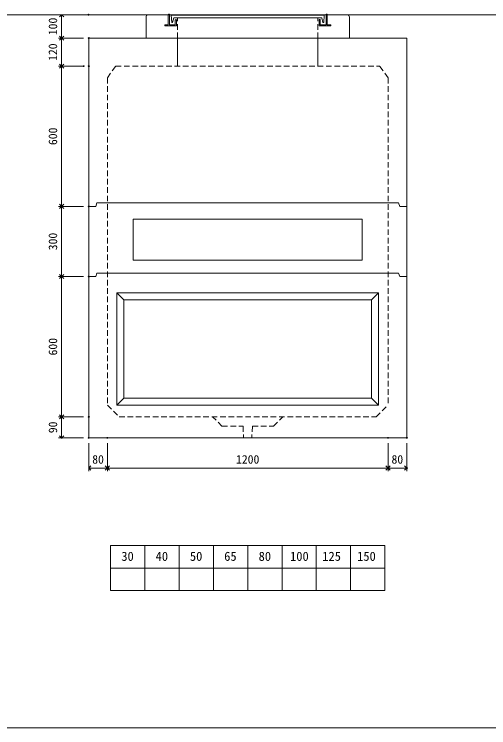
# Model space of a CAD drawing. Units: millimetres, scale not verified. Extents: x -6420 to 6420, y -3057 to 3057.
# Drawn here: x 2361 to 4390, y -2643 to 409 of the extents above; entities that cross this region are included whole.
import ezdxf
from ezdxf.enums import TextEntityAlignment as Align

# ---------------------------------------------------------------- set-up
doc = ezdxf.new("R2010")
doc.units = ezdxf.units.MM
doc.header["$LTSCALE"] = 20
doc.header["$PDMODE"] = 32
doc.header["$PDSIZE"] = 4
doc.linetypes.add('DASHED1', pattern=[1.8, 1.2, -0.6])
doc.linetypes.add('USER2', pattern=[50.8, 31.75, -6.35, 6.35, -6.35])
doc.layers.add('0-1_Defpoints', color=7, linetype='Continuous')
for name, color, linetype, lineweight in [('0-2_waku', 7, 'Continuous', 18), ('0-3_gaikei', 7, 'Continuous', 18), ('0-4_kakure', 7, 'DASHED1', 5), ('0-5_sunpou', 7, 'Continuous', 5), ('0-8_uchigawa', 6, 'Continuous', 18), ('0-A_futa', 3, 'Continuous', 18), ('0-B_GL', 4, 'Continuous', 18), ('0-D_文字１', 7, 'Continuous', 18), ('1-2_uchigawa2', 6, 'USER2', 18)]:
    doc.layers.add(name, color=color, linetype=linetype, lineweight=lineweight)
doc.styles.add('ＭＳ ゴシック', font='')
doc.styles.get('ＭＳ ゴシック').set_extended_font_data('MS Gothic')

# ---------------------------------------------------------------- blocks, each defined once
blk = doc.blocks.new('_Open90')
at = {"layer": '0-5_sunpou'}
blk.add_line((0, 0), (-1, 0), dxfattribs=at)
blk.add_lwpolyline([(-0.5, 0.5), (0, 0), (-0.5, -0.5)], dxfattribs=at)
blk = doc.blocks.new('D54')
at = {"layer": '0-1_Defpoints'}
for p in [(5263.24, 1856.83), (5147.22, 1256.83), (5263.24, 1256.83)]:
    blk.add_point(p, dxfattribs=at)
at = {"layer": '0-5_sunpou'}
for p, q in [((5241.24, 1856.83), (5134.22, 1856.83)), ((5147.22, 1838.83), (5147.22, 1274.83)), ((5241.24, 1256.83), (5134.22, 1256.83))]:
    blk.add_line(p, q, dxfattribs=at)
at = {"layer": '0-5_sunpou', "xscale": 18, "yscale": 18}
for p, rotation in [((5147.22, 1856.83), 90), ((5147.22, 1256.83), 270)]:
    blk.add_blockref('_Open90', p, dxfattribs=dict(at, rotation=rotation))
at = {"layer": '0-5_sunpou', "style": 'ＭＳ ゴシック'}
blk.add_text('600', height=36.66, rotation=90, dxfattribs=at).set_placement((5139.22, 1519.33), align=Align.BOTTOM_LEFT)
blk = doc.blocks.new('D55')
at = {"layer": '0-1_Defpoints'}
for p in [(5263.24, 1256.83), (5147.22, 1166.83), (5263.24, 1166.83)]:
    blk.add_point(p, dxfattribs=at)
at = {"layer": '0-5_sunpou'}
for p, q in [((5241.24, 1256.83), (5134.22, 1256.83)), ((5147.22, 1238.83), (5147.22, 1184.83)), ((5241.24, 1166.83), (5134.22, 1166.83))]:
    blk.add_line(p, q, dxfattribs=at)
at = {"layer": '0-5_sunpou', "xscale": 18, "yscale": 18}
for p, rotation in [((5147.22, 1256.83), 90), ((5147.22, 1166.83), 270)]:
    blk.add_blockref('_Open90', p, dxfattribs=dict(at, rotation=rotation))
at = {"layer": '0-5_sunpou', "style": 'ＭＳ ゴシック'}
blk.add_text('90', height=36.66, rotation=90, dxfattribs=at).set_placement((5139.22, 1186.83), align=Align.BOTTOM_LEFT)
blk = doc.blocks.new('D56')
at = {"layer": '0-1_Defpoints'}
for p in [(5263.24, 1166.83), (5343.24, 1166.83), (5343.24, 1037.51)]:
    blk.add_point(p, dxfattribs=at)
at = {"layer": '0-5_sunpou'}
for p, q in [((5263.24, 1144.83), (5263.24, 1024.51)), ((5343.24, 1144.83), (5343.24, 1024.51)), ((5281.24, 1037.51), (5325.24, 1037.51))]:
    blk.add_line(p, q, dxfattribs=at)
at = {"layer": '0-5_sunpou', "xscale": 18, "yscale": 18, "rotation": 180}
blk.add_blockref('_Open90', (5263.24, 1037.51), dxfattribs=at)
at = {"layer": '0-5_sunpou', "xscale": 18, "yscale": 18}
blk.add_blockref('_Open90', (5343.24, 1037.51), dxfattribs=at)
at = {"layer": '0-5_sunpou', "style": 'ＭＳ ゴシック'}
blk.add_text('80', height=36.66, dxfattribs=at).set_placement((5278.24, 1045.51), align=Align.BOTTOM_LEFT)
blk = doc.blocks.new('D57')
at = {"layer": '0-1_Defpoints'}
for p in [(5343.24, 1166.83), (6543.24, 1166.83), (6543.24, 1037.51)]:
    blk.add_point(p, dxfattribs=at)
at = {"layer": '0-5_sunpou'}
for p, q in [((5343.24, 1144.83), (5343.24, 1024.51)), ((6543.24, 1144.83), (6543.24, 1024.51)), ((5361.24, 1037.51), (6525.24, 1037.51))]:
    blk.add_line(p, q, dxfattribs=at)
at = {"layer": '0-5_sunpou', "xscale": 18, "yscale": 18, "rotation": 180}
blk.add_blockref('_Open90', (5343.24, 1037.51), dxfattribs=at)
at = {"layer": '0-5_sunpou', "xscale": 18, "yscale": 18}
blk.add_blockref('_Open90', (6543.24, 1037.51), dxfattribs=at)
at = {"layer": '0-5_sunpou', "style": 'ＭＳ ゴシック'}
blk.add_text('1200', height=36.66, dxfattribs=at).set_placement((5893.24, 1045.51), align=Align.BOTTOM_LEFT)
blk = doc.blocks.new('D58')
at = {"layer": '0-1_Defpoints'}
for p in [(6543.24, 1166.83), (6623.24, 1166.83), (6623.24, 1037.51)]:
    blk.add_point(p, dxfattribs=at)
at = {"layer": '0-5_sunpou'}
for p, q in [((6543.24, 1144.83), (6543.24, 1024.51)), ((6623.24, 1144.83), (6623.24, 1024.51)), ((6561.24, 1037.51), (6605.24, 1037.51))]:
    blk.add_line(p, q, dxfattribs=at)
at = {"layer": '0-5_sunpou', "xscale": 18, "yscale": 18, "rotation": 180}
blk.add_blockref('_Open90', (6543.24, 1037.51), dxfattribs=at)
at = {"layer": '0-5_sunpou', "xscale": 18, "yscale": 18}
blk.add_blockref('_Open90', (6623.24, 1037.51), dxfattribs=at)
at = {"layer": '0-5_sunpou', "style": 'ＭＳ ゴシック'}
blk.add_text('80', height=36.66, dxfattribs=at).set_placement((6558.24, 1045.51), align=Align.BOTTOM_LEFT)
blk = doc.blocks.new('D59')
at = {"layer": '0-1_Defpoints'}
for p in [(5262.41, 2976.83), (5147.22, 2876.83), (5263.24, 2876.83)]:
    blk.add_point(p, dxfattribs=at)
at = {"layer": '0-5_sunpou'}
for p, q in [((5240.41, 2976.83), (5134.22, 2976.83)), ((5147.22, 2958.83), (5147.22, 2894.83)), ((5241.24, 2876.83), (5134.22, 2876.83))]:
    blk.add_line(p, q, dxfattribs=at)
at = {"layer": '0-5_sunpou', "xscale": 18, "yscale": 18}
for p, rotation in [((5147.22, 2976.83), 90), ((5147.22, 2876.83), 270)]:
    blk.add_blockref('_Open90', p, dxfattribs=dict(at, rotation=rotation))
at = {"layer": '0-5_sunpou', "style": 'ＭＳ ゴシック'}
blk.add_text('100', height=36.66, rotation=90, dxfattribs=at).set_placement((5139.22, 2889.33), align=Align.BOTTOM_LEFT)
blk = doc.blocks.new('D60')
at = {"layer": '0-1_Defpoints'}
for p in [(5263.24, 2876.83), (5147.22, 2756.83), (5263.24, 2756.83)]:
    blk.add_point(p, dxfattribs=at)
at = {"layer": '0-5_sunpou'}
for p, q in [((5241.24, 2876.83), (5134.22, 2876.83)), ((5147.22, 2858.83), (5147.22, 2774.83)), ((5241.24, 2756.83), (5134.22, 2756.83))]:
    blk.add_line(p, q, dxfattribs=at)
at = {"layer": '0-5_sunpou', "xscale": 18, "yscale": 18}
for p, rotation in [((5147.22, 2876.83), 90), ((5147.22, 2756.83), 270)]:
    blk.add_blockref('_Open90', p, dxfattribs=dict(at, rotation=rotation))
at = {"layer": '0-5_sunpou', "style": 'ＭＳ ゴシック'}
blk.add_text('120', height=36.66, rotation=90, dxfattribs=at).set_placement((5139.22, 2779.33), align=Align.BOTTOM_LEFT)
blk = doc.blocks.new('D61')
at = {"layer": '0-1_Defpoints'}
for p in [(5241.24, 2756.83), (5147.22, 2156.83), (5263.24, 2156.83)]:
    blk.add_point(p, dxfattribs=at)
at = {"layer": '0-5_sunpou'}
for p, q in [((5219.24, 2756.83), (5134.22, 2756.83)), ((5147.22, 2738.83), (5147.22, 2174.83)), ((5241.24, 2156.83), (5134.22, 2156.83))]:
    blk.add_line(p, q, dxfattribs=at)
at = {"layer": '0-5_sunpou', "xscale": 18, "yscale": 18}
for p, rotation in [((5147.22, 2756.83), 90), ((5147.22, 2156.83), 270)]:
    blk.add_blockref('_Open90', p, dxfattribs=dict(at, rotation=rotation))
at = {"layer": '0-5_sunpou', "style": 'ＭＳ ゴシック'}
blk.add_text('600', height=36.66, rotation=90, dxfattribs=at).set_placement((5139.22, 2419.33), align=Align.BOTTOM_LEFT)
blk = doc.blocks.new('D62')
at = {"layer": '0-1_Defpoints'}
for p in [(5263.24, 2156.83), (5147.22, 1856.83), (5263.24, 1856.83)]:
    blk.add_point(p, dxfattribs=at)
at = {"layer": '0-5_sunpou'}
for p, q in [((5241.24, 2156.83), (5134.22, 2156.83)), ((5147.22, 2138.83), (5147.22, 1874.83)), ((5241.24, 1856.83), (5134.22, 1856.83))]:
    blk.add_line(p, q, dxfattribs=at)
at = {"layer": '0-5_sunpou', "xscale": 18, "yscale": 18}
for p, rotation in [((5147.22, 2156.83), 90), ((5147.22, 1856.83), 270)]:
    blk.add_blockref('_Open90', p, dxfattribs=dict(at, rotation=rotation))
at = {"layer": '0-5_sunpou', "style": 'ＭＳ ゴシック'}
blk.add_text('300', height=36.66, rotation=90, dxfattribs=at).set_placement((5139.22, 1969.33), align=Align.BOTTOM_LEFT)

msp = doc.modelspace()

# ---------------------------------------------------------------- linework, layer by layer
at = {"layer": '0-2_waku'}
for p, q in [((2772.97, -1864.28), (2772.97, -2056.28)), ((2772.97, -1864.28), (2772.97, -2056.28)), ((2772.97, -1864.28), (2772.97, -2056.28)), ((2772.97, -1864.28), (2772.97, -2056.28)), ((2772.97, -1864.28), (3946.31, -1864.28)), ((2919.64, -1864.28), (2919.64, -2056.28)), ((3066.31, -1864.28), (3066.31, -2056.28)), ((3066.31, -1864.28), (3066.31, -2056.28)), ((3212.97, -1864.28), (3212.97, -2056.28)), ((3359.64, -1864.28), (3359.64, -2056.28)), ((3506.31, -1864.28), (3506.31, -2056.28)), ((3652.97, -1864.28), (3652.97, -2056.28)), ((3799.64, -1864.28), (3799.64, -2056.28)), ((3946.31, -1864.28), (3946.31, -2056.28)), ((2772.97, -1960.28), (3946.31, -1960.28)), ((2772.97, -2056.28), (3946.31, -2056.28)), ((-1740.36, -2643.28), (6419.64, -2643.28))]:
    msp.add_line(p, q, dxfattribs=at)
at = {"layer": '0-3_gaikei'}
for p, q in [((2934.65, 406.72), (3019.65, 406.72)), ((3699.65, 406.72), (3784.65, 406.72)), ((2924.65, 306.72), (2924.65, 396.72)), ((3794.65, 306.72), (3794.65, 396.72)), ((2679.64, 306.72), (2679.64, -1403.28)), ((2679.64, 306.72), (4039.64, 306.72)), ((4039.64, 306.72), (4039.64, -1403.28)), ((2709.64, -413.28), (2679.64, -413.28)), ((2709.64, -413.28), (2714.64, -398.28)), ((2714.64, -398.28), (4004.64, -398.28)), ((4009.64, -413.28), (4004.64, -398.28)), ((4039.64, -413.28), (4009.64, -413.28)), ((2709.64, -713.28), (2714.64, -698.28)), ((2714.64, -698.28), (4004.64, -698.28)), ((4009.64, -713.28), (4004.64, -698.28)), ((2709.64, -713.28), (2679.64, -713.28)), ((4039.64, -713.28), (4009.64, -713.28)), ((4039.64, -1403.28), (2679.64, -1403.28))]:
    msp.add_line(p, q, dxfattribs=at)
for centre, radius, start, end in [((2934.07, 397.3), 9.44, 86.47383, 183.52617), ((3784.98, 397.05), 9.68, 358.04251, 91.95749)]:
    msp.add_arc(centre, radius, start, end, dxfattribs=at)
at = {"layer": '0-4_kakure'}
for p, q in [((3059.65, 306.72), (3059.65, 393.22)), ((3659.65, 306.72), (3659.65, 393.22)), ((3059.64, 306.72), (3059.64, 186.72)), ((3059.64, 186.72), (3059.64, 306.72)), ((3659.64, 306.72), (3659.64, 186.72)), ((3659.64, 186.72), (3659.64, 306.72)), ((2759.64, 136.72), (2794.64, 186.72)), ((2794.64, 186.72), (3924.64, 186.72)), ((3959.64, 136.72), (3924.64, 186.72)), ((2759.64, 136.72), (2759.64, -1263.28)), ((3959.64, 136.72), (3959.64, -1263.28)), ((2759.64, -1263.28), (2809.64, -1313.28)), ((3909.64, -1313.28), (3959.64, -1263.28)), ((2809.64, -1313.28), (3909.64, -1313.28)), ((3249.64, -1353.28), (3209.64, -1313.28)), ((3249.64, -1353.28), (3339.64, -1353.28)), ((3339.64, -1353.28), (3342.14, -1403.28)), ((3379.64, -1353.28), (3377.14, -1403.28))]:
    msp.add_line(p, q, dxfattribs=at)
msp.add_lwpolyline([(3379.64, -1353.28), (3469.64, -1353.28), (3509.64, -1313.28)], dxfattribs=at)
at = {"layer": '0-8_uchigawa'}
for p, q in [((2799.64, -783.28), (3919.64, -783.28)), ((2799.64, -783.28), (2799.64, -1263.28)), ((2799.64, -783.28), (2829.64, -813.28)), ((3919.64, -783.28), (3889.64, -813.28)), ((3919.64, -1263.28), (3919.64, -783.28)), ((2829.64, -813.28), (3889.64, -813.28)), ((2829.64, -813.28), (2829.64, -1233.28)), ((3889.64, -1233.28), (3889.64, -813.28)), ((2799.64, -1263.28), (2829.64, -1233.28)), ((2829.64, -1233.28), (3889.64, -1233.28)), ((3919.64, -1263.28), (3889.64, -1233.28)), ((2799.64, -1263.28), (3919.64, -1263.28))]:
    msp.add_line(p, q, dxfattribs=at)
at = {"layer": '0-A_futa'}
for p, q in [((3019.65, 406.72), (3019.65, 363.72)), ((3021.65, 408.72), (3024.65, 408.72)), ((3024.65, 408.72), (3024.65, 363.72)), ((3032.46, 404.22), (3686.79, 404.22)), ((3032.46, 404.22), (3034.95, 374.22)), ((3686.79, 404.22), (3684.54, 374.22)), ((3694.65, 408.72), (3697.65, 408.72)), ((3699.65, 406.72), (3699.65, 363.72)), ((3034.95, 374.22), (3038.66, 374.22)), ((3042.98, 393.22), (3038.66, 374.22)), ((3042.98, 393.22), (3676.32, 393.22)), ((3049.65, 383.72), (3049.65, 363.72)), ((3051.65, 385.72), (3052.65, 385.72)), ((3054.65, 383.72), (3054.65, 358.72)), ((3664.65, 383.72), (3664.65, 358.72)), ((3667.65, 385.72), (3666.65, 385.72)), ((3669.65, 383.72), (3669.65, 363.72)), ((3676.32, 393.22), (3680.64, 374.22)), ((3684.54, 374.22), (3680.64, 374.22)), ((3004.65, 361.72), (3004.65, 360.72)), ((3006.65, 363.72), (3019.65, 363.72)), ((3054.65, 358.72), (3006.65, 358.72)), ((3024.65, 363.72), (3049.65, 363.72)), ((3664.65, 358.72), (3712.65, 358.72)), ((3712.65, 363.72), (3699.65, 363.72)), ((3714.65, 361.72), (3714.65, 360.72))]:
    msp.add_line(p, q, dxfattribs=at)
msp.add_lwpolyline([(3694.65, 408.72), (3694.65, 363.72), (3669.65, 363.72)], dxfattribs=at)
for centre, start, end in [((3021.65, 406.72), 90, 180), ((3697.65, 406.72), 0, 90), ((3051.65, 383.72), 90, 180), ((3052.65, 383.72), 0, 90), ((3666.65, 383.72), 90, 180), ((3667.65, 383.72), 0, 90), ((3006.65, 361.72), 90, 180), ((3006.65, 360.72), 180, 270), ((3712.65, 361.72), 0, 90), ((3712.65, 360.72), 270, 0)]:
    msp.add_arc(centre, 2, start, end, dxfattribs=at)
at = {"layer": '0-B_GL'}
msp.add_line((-1740.36, 406.72), (6419.64, 406.72), dxfattribs=at)
at = {"layer": '1-2_uchigawa2'}
for p, q in [((2869.64, -468.28), (3359.64, -468.28)), ((2869.64, -468.28), (2869.64, -643.28)), ((3849.64, -468.28), (3359.64, -468.28)), ((3849.64, -468.28), (3849.64, -643.28)), ((2869.64, -643.28), (3359.02, -643.28)), ((3849.64, -643.28), (3360.26, -643.28))]:
    msp.add_line(p, q, dxfattribs=at)

# ---------------------------------------------------------------- block references
at = {"layer": '0-5_sunpou'}
for name in ['D59', 'D60', 'D61', 'D62', 'D54', 'D55', 'D56', 'D57', 'D58']:
    msp.add_blockref(name, (-2583.6, -2570.11), dxfattribs=at)

# ---------------------------------------------------------------- texts
at = {"layer": '0-D_文字１', "style": 'ＭＳ ゴシック'}
for s, p in [('30', (2819.05, -1941.14)), ('40', (2965.71, -1941.14)), ('50', (3112.38, -1941.14)), ('65', (3259.05, -1941.14)), ('80', (3406.26, -1941.14)), ('100', (3540.76, -1941.14)), ('125', (3678.61, -1941.14)), ('150', (3827.62, -1941.14))]:
    msp.add_text(s, height=39.1, dxfattribs=at).set_placement(p, align=Align.BOTTOM_LEFT)

doc.saveas('drawing.dxf')
